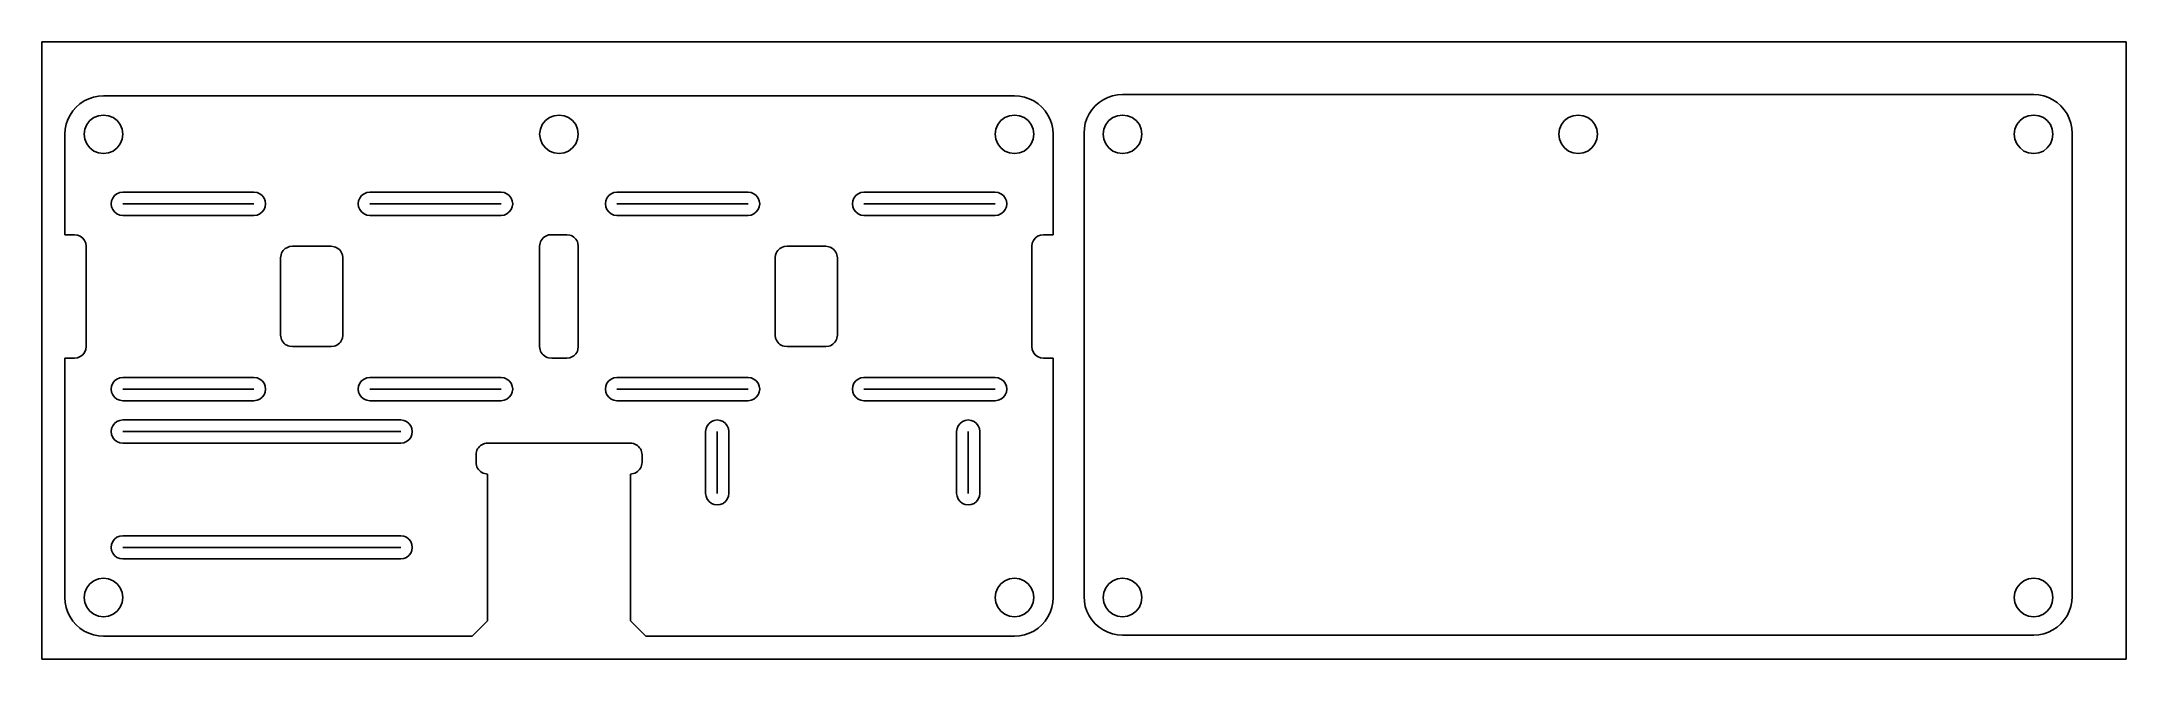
# Model space of a CAD drawing. Extents: x -154 to 154, y -46 to 46.
import ezdxf

# ---------------------------------------------------------------- set-up
doc = ezdxf.new("R2010")
doc.units = 0
doc.layers.add('MODELSKETCH_VISIBLE', color=7, linetype='CONTINUOUS')

msp = doc.modelspace()

# ---------------------------------------------------------------- linework, layer by layer
at = {"layer": 'MODELSKETCH_VISIBLE'}
for p, q in [((154.08, 45.65), (-154.08, 45.65)), ((-154.08, 45.65), (-154.08, -45.65)), ((154.08, -45.65), (154.08, 45.65)), ((-147.81, 36.9), (-147.14, 37.23)), ((-147.14, 37.23), (-146.43, 37.47)), ((-146.43, 37.47), (-145.7, 37.62)), ((-145.7, 37.62), (-144.95, 37.67)), ((-10.27, 37.67), (-144.95, 37.67)), ((-10.27, 37.67), (-9.53, 37.62)), ((-9.53, 37.62), (-8.8, 37.47)), ((-8.8, 37.47), (-8.09, 37.23)), ((-8.09, 37.23), (-7.42, 36.9)), ((2.23, 36.65), (2.85, 37.06)), ((2.85, 37.06), (3.52, 37.39)), ((3.52, 37.39), (4.23, 37.63)), ((4.23, 37.63), (4.96, 37.78)), ((4.96, 37.78), (5.71, 37.83)), ((140.39, 37.83), (5.71, 37.83)), ((140.39, 37.83), (141.13, 37.78)), ((141.13, 37.78), (141.87, 37.63)), ((141.87, 37.63), (142.57, 37.39)), ((142.57, 37.39), (143.24, 37.06)), ((143.24, 37.06), (143.86, 36.65)), ((-150.47, 33.44), (-150.23, 34.14)), ((-150.23, 34.14), (-149.9, 34.81)), ((-149.9, 34.81), (-149.48, 35.43)), ((-149.48, 35.43), (-148.99, 35.99)), ((-148.99, 35.99), (-148.43, 36.49)), ((-148.43, 36.49), (-147.81, 36.9)), ((-146.97, 33.98), (-147.43, 33.39)), ((-146.38, 34.43), (-146.97, 33.98)), ((-145.69, 34.71), (-146.38, 34.43)), ((-144.95, 34.81), (-145.69, 34.71)), ((-144.22, 34.71), (-144.95, 34.81)), ((-143.53, 34.43), (-144.22, 34.71)), ((-142.94, 33.98), (-143.53, 34.43)), ((-142.48, 33.39), (-142.94, 33.98)), ((-79.63, 33.98), (-80.08, 33.39)), ((-79.04, 34.43), (-79.63, 33.98)), ((-78.35, 34.71), (-79.04, 34.43)), ((-77.61, 34.81), (-78.35, 34.71)), ((-76.87, 34.71), (-77.61, 34.81)), ((-76.19, 34.43), (-76.87, 34.71)), ((-75.6, 33.98), (-76.19, 34.43)), ((-75.14, 33.39), (-75.6, 33.98)), ((-12.29, 33.98), (-12.74, 33.39)), ((-11.7, 34.43), (-12.29, 33.98)), ((-11.01, 34.71), (-11.7, 34.43)), ((-10.27, 34.81), (-11.01, 34.71)), ((-9.53, 34.71), (-10.27, 34.81)), ((-8.85, 34.43), (-9.53, 34.71)), ((-8.25, 33.98), (-8.85, 34.43)), ((-7.8, 33.39), (-8.25, 33.98)), ((-7.42, 36.9), (-6.8, 36.49)), ((-6.8, 36.49), (-6.24, 35.99)), ((-6.24, 35.99), (-5.74, 35.43)), ((-5.74, 35.43), (-5.33, 34.81)), ((-5.33, 34.81), (-5, 34.14)), ((-5, 34.14), (-4.76, 33.44)), ((0.19, 33.6), (0.43, 34.3)), ((0.43, 34.3), (0.76, 34.97)), ((0.76, 34.97), (1.18, 35.6)), ((1.18, 35.6), (1.67, 36.16)), ((1.67, 36.16), (2.23, 36.65)), ((3.69, 33.98), (3.24, 33.39)), ((4.28, 34.43), (3.69, 33.98)), ((4.97, 34.71), (4.28, 34.43)), ((5.71, 34.81), (4.97, 34.71)), ((6.45, 34.71), (5.71, 34.81)), ((7.13, 34.43), (6.45, 34.71)), ((7.72, 33.98), (7.13, 34.43)), ((8.18, 33.39), (7.72, 33.98)), ((71.03, 33.98), (70.58, 33.39)), ((71.62, 34.43), (71.03, 33.98)), ((72.31, 34.71), (71.62, 34.43)), ((73.05, 34.81), (72.31, 34.71)), ((73.79, 34.71), (73.05, 34.81)), ((74.47, 34.43), (73.79, 34.71)), ((75.07, 33.98), (74.47, 34.43)), ((75.52, 33.39), (75.07, 33.98)), ((138.37, 33.98), (137.92, 33.39)), ((138.96, 34.43), (138.37, 33.98)), ((139.65, 34.71), (138.96, 34.43)), ((140.39, 34.81), (139.65, 34.71)), ((141.13, 34.71), (140.39, 34.81)), ((141.82, 34.43), (141.13, 34.71)), ((142.41, 33.98), (141.82, 34.43)), ((142.86, 33.39), (142.41, 33.98)), ((143.86, 36.65), (144.42, 36.16)), ((144.42, 36.16), (144.92, 35.6)), ((144.92, 35.6), (145.33, 34.97)), ((145.33, 34.97), (145.66, 34.3)), ((145.66, 34.3), (145.9, 33.6)), ((-150.66, 31.96), (-150.61, 32.7)), ((-150.66, 31.96), (-150.66, 17.12)), ((-150.61, 32.7), (-150.47, 33.44)), ((-147.71, 32.7), (-147.81, 31.96)), ((-147.81, 31.96), (-147.71, 31.22)), ((-147.43, 33.39), (-147.71, 32.7)), ((-147.71, 31.22), (-147.43, 30.53)), ((-142.2, 32.7), (-142.48, 33.39)), ((-142.48, 30.53), (-142.2, 31.22)), ((-142.1, 31.96), (-142.2, 32.7)), ((-142.2, 31.22), (-142.1, 31.96)), ((-80.37, 32.7), (-80.47, 31.96)), ((-80.47, 31.96), (-80.37, 31.22)), ((-80.08, 33.39), (-80.37, 32.7)), ((-80.37, 31.22), (-80.08, 30.53)), ((-74.86, 32.7), (-75.14, 33.39)), ((-75.14, 30.53), (-74.86, 31.22)), ((-74.76, 31.96), (-74.86, 32.7)), ((-74.86, 31.22), (-74.76, 31.96)), ((-13.03, 32.7), (-13.13, 31.96)), ((-13.13, 31.96), (-13.03, 31.22)), ((-12.74, 33.39), (-13.03, 32.7)), ((-13.03, 31.22), (-12.74, 30.53)), ((-7.52, 32.7), (-7.8, 33.39)), ((-7.8, 30.53), (-7.52, 31.22)), ((-7.42, 31.96), (-7.52, 32.7)), ((-7.52, 31.22), (-7.42, 31.96)), ((-4.76, 33.44), (-4.61, 32.7)), ((-4.61, 32.7), (-4.57, 31.96)), ((-4.57, 17.12), (-4.57, 31.96)), ((0, 32.12), (0.05, 32.87)), ((0, 32.12), (0, -36.36)), ((0.05, 32.87), (0.19, 33.6)), ((2.95, 32.7), (2.85, 31.96)), ((2.85, 31.96), (2.95, 31.22)), ((3.24, 33.39), (2.95, 32.7)), ((2.95, 31.22), (3.24, 30.53)), ((8.46, 32.7), (8.18, 33.39)), ((8.18, 30.53), (8.46, 31.22)), ((8.56, 31.96), (8.46, 32.7)), ((8.46, 31.22), (8.56, 31.96)), ((70.29, 32.7), (70.19, 31.96)), ((70.19, 31.96), (70.29, 31.22)), ((70.58, 33.39), (70.29, 32.7)), ((70.29, 31.22), (70.58, 30.53)), ((75.8, 32.7), (75.52, 33.39)), ((75.52, 30.53), (75.8, 31.22)), ((75.9, 31.96), (75.8, 32.7)), ((75.8, 31.22), (75.9, 31.96)), ((137.63, 32.7), (137.53, 31.96)), ((137.53, 31.96), (137.63, 31.22)), ((137.92, 33.39), (137.63, 32.7)), ((137.63, 31.22), (137.92, 30.53)), ((143.14, 32.7), (142.86, 33.39)), ((142.86, 30.53), (143.14, 31.22)), ((143.24, 31.96), (143.14, 32.7)), ((143.14, 31.22), (143.24, 31.96)), ((145.9, 33.6), (146.05, 32.87)), ((146.05, 32.87), (146.1, 32.12)), ((146.1, -36.36), (146.1, 32.12)), ((-147.43, 30.53), (-146.97, 29.94)), ((-146.97, 29.94), (-146.38, 29.49)), ((-146.38, 29.49), (-145.69, 29.2)), ((-145.69, 29.2), (-144.95, 29.1)), ((-144.95, 29.1), (-144.22, 29.2)), ((-144.22, 29.2), (-143.53, 29.49)), ((-143.53, 29.49), (-142.94, 29.94)), ((-142.94, 29.94), (-142.48, 30.53)), ((-80.08, 30.53), (-79.63, 29.94)), ((-79.63, 29.94), (-79.04, 29.49)), ((-79.04, 29.49), (-78.35, 29.2)), ((-78.35, 29.2), (-77.61, 29.1)), ((-77.61, 29.1), (-76.87, 29.2)), ((-76.87, 29.2), (-76.19, 29.49)), ((-76.19, 29.49), (-75.6, 29.94)), ((-75.6, 29.94), (-75.14, 30.53)), ((-12.74, 30.53), (-12.29, 29.94)), ((-12.29, 29.94), (-11.7, 29.49)), ((-11.7, 29.49), (-11.01, 29.2)), ((-11.01, 29.2), (-10.27, 29.1)), ((-10.27, 29.1), (-9.53, 29.2)), ((-9.53, 29.2), (-8.85, 29.49)), ((-8.85, 29.49), (-8.25, 29.94)), ((-8.25, 29.94), (-7.8, 30.53)), ((3.24, 30.53), (3.69, 29.94)), ((3.69, 29.94), (4.28, 29.49)), ((4.28, 29.49), (4.97, 29.2)), ((4.97, 29.2), (5.71, 29.1)), ((5.71, 29.1), (6.45, 29.2)), ((6.45, 29.2), (7.13, 29.49)), ((7.13, 29.49), (7.72, 29.94)), ((7.72, 29.94), (8.18, 30.53)), ((70.58, 30.53), (71.03, 29.94)), ((71.03, 29.94), (71.62, 29.49)), ((71.62, 29.49), (72.31, 29.2)), ((72.31, 29.2), (73.05, 29.1)), ((73.05, 29.1), (73.79, 29.2)), ((73.79, 29.2), (74.47, 29.49)), ((74.47, 29.49), (75.07, 29.94)), ((75.07, 29.94), (75.52, 30.53)), ((137.92, 30.53), (138.37, 29.94)), ((138.37, 29.94), (138.96, 29.49)), ((138.96, 29.49), (139.65, 29.2)), ((139.65, 29.2), (140.39, 29.1)), ((140.39, 29.1), (141.13, 29.2)), ((141.13, 29.2), (141.82, 29.49)), ((141.82, 29.49), (142.41, 29.94)), ((142.41, 29.94), (142.86, 30.53)), ((-143.81, 21.69), (-143.75, 22.13)), ((-143.75, 21.24), (-143.81, 21.69)), ((-143.75, 22.13), (-143.58, 22.54)), ((-143.58, 22.54), (-143.31, 22.9)), ((-143.31, 22.9), (-142.96, 23.17)), ((-142.96, 23.17), (-142.54, 23.34)), ((-142.54, 23.34), (-142.1, 23.4)), ((-142.1, 23.4), (-122.7, 23.4)), ((-142.1, 21.69), (-122.7, 21.69)), ((-122.7, 23.4), (-122.25, 23.34)), ((-122.25, 23.34), (-121.84, 23.17)), ((-121.84, 23.17), (-121.49, 22.9)), ((-121.49, 22.9), (-121.21, 22.54)), ((-121.21, 22.54), (-121.04, 22.13)), ((-121.04, 22.13), (-120.99, 21.69)), ((-120.99, 21.69), (-121.04, 21.24)), ((-107.29, 21.69), (-107.23, 22.13)), ((-107.23, 21.24), (-107.29, 21.69)), ((-107.23, 22.13), (-107.06, 22.54)), ((-107.06, 22.54), (-106.79, 22.9)), ((-106.79, 22.9), (-106.43, 23.17)), ((-106.43, 23.17), (-106.02, 23.34)), ((-106.02, 23.34), (-105.58, 23.4)), ((-105.58, 23.4), (-86.17, 23.4)), ((-105.58, 21.69), (-86.17, 21.69)), ((-86.17, 23.4), (-85.73, 23.34)), ((-85.73, 23.34), (-85.32, 23.17)), ((-85.32, 23.17), (-84.96, 22.9)), ((-84.96, 22.9), (-84.69, 22.54)), ((-84.69, 22.54), (-84.52, 22.13)), ((-84.52, 22.13), (-84.46, 21.69)), ((-84.46, 21.69), (-84.52, 21.24)), ((-70.76, 21.69), (-70.71, 22.13)), ((-70.71, 21.24), (-70.76, 21.69)), ((-70.71, 22.13), (-70.54, 22.54)), ((-70.54, 22.54), (-70.26, 22.9)), ((-70.26, 22.9), (-69.91, 23.17)), ((-69.91, 23.17), (-69.5, 23.34)), ((-69.5, 23.34), (-69.05, 23.4)), ((-69.05, 23.4), (-49.65, 23.4)), ((-69.05, 21.69), (-49.65, 21.69)), ((-49.65, 23.4), (-49.21, 23.34)), ((-49.21, 23.34), (-48.79, 23.17)), ((-48.79, 23.17), (-48.44, 22.9)), ((-48.44, 22.9), (-48.17, 22.54)), ((-48.17, 22.54), (-48, 22.13)), ((-48, 22.13), (-47.94, 21.69)), ((-47.94, 21.69), (-48, 21.24)), ((-34.24, 21.69), (-34.18, 22.13)), ((-34.18, 21.24), (-34.24, 21.69)), ((-34.18, 22.13), (-34.01, 22.54)), ((-34.01, 22.54), (-33.74, 22.9)), ((-33.74, 22.9), (-33.39, 23.17)), ((-33.39, 23.17), (-32.97, 23.34)), ((-32.97, 23.34), (-32.53, 23.4)), ((-32.53, 23.4), (-13.13, 23.4)), ((-32.53, 21.69), (-13.13, 21.69)), ((-13.13, 23.4), (-12.68, 23.34)), ((-12.68, 23.34), (-12.27, 23.17)), ((-12.27, 23.17), (-11.92, 22.9)), ((-11.92, 22.9), (-11.64, 22.54)), ((-11.64, 22.54), (-11.47, 22.13)), ((-11.47, 22.13), (-11.41, 21.69)), ((-11.41, 21.69), (-11.47, 21.24)), ((-143.58, 20.83), (-143.75, 21.24)), ((-143.31, 20.48), (-143.58, 20.83)), ((-142.96, 20.2), (-143.31, 20.48)), ((-142.54, 20.03), (-142.96, 20.2)), ((-142.1, 19.97), (-142.54, 20.03)), ((-122.7, 19.97), (-142.1, 19.97)), ((-122.25, 20.03), (-122.7, 19.97)), ((-121.84, 20.2), (-122.25, 20.03)), ((-121.49, 20.48), (-121.84, 20.2)), ((-121.21, 20.83), (-121.49, 20.48)), ((-121.04, 21.24), (-121.21, 20.83)), ((-107.06, 20.83), (-107.23, 21.24)), ((-106.79, 20.48), (-107.06, 20.83)), ((-106.43, 20.2), (-106.79, 20.48)), ((-106.02, 20.03), (-106.43, 20.2)), ((-105.58, 19.97), (-106.02, 20.03)), ((-86.17, 19.97), (-105.58, 19.97)), ((-85.73, 20.03), (-86.17, 19.97)), ((-85.32, 20.2), (-85.73, 20.03)), ((-84.96, 20.48), (-85.32, 20.2)), ((-84.69, 20.83), (-84.96, 20.48)), ((-84.52, 21.24), (-84.69, 20.83)), ((-70.54, 20.83), (-70.71, 21.24)), ((-70.26, 20.48), (-70.54, 20.83)), ((-69.91, 20.2), (-70.26, 20.48)), ((-69.5, 20.03), (-69.91, 20.2)), ((-69.05, 19.97), (-69.5, 20.03)), ((-49.65, 19.97), (-69.05, 19.97)), ((-49.21, 20.03), (-49.65, 19.97)), ((-48.79, 20.2), (-49.21, 20.03)), ((-48.44, 20.48), (-48.79, 20.2)), ((-48.17, 20.83), (-48.44, 20.48)), ((-48, 21.24), (-48.17, 20.83)), ((-34.01, 20.83), (-34.18, 21.24)), ((-33.74, 20.48), (-34.01, 20.83)), ((-33.39, 20.2), (-33.74, 20.48)), ((-32.97, 20.03), (-33.39, 20.2)), ((-32.53, 19.97), (-32.97, 20.03)), ((-13.13, 19.97), (-32.53, 19.97)), ((-12.68, 20.03), (-13.13, 19.97)), ((-12.27, 20.2), (-12.68, 20.03)), ((-11.92, 20.48), (-12.27, 20.2)), ((-11.64, 20.83), (-11.92, 20.48)), ((-11.47, 21.24), (-11.64, 20.83)), ((-150.66, 17.12), (-149.23, 17.12)), ((-149.23, 17.12), (-148.79, 17.06)), ((-148.79, 17.06), (-148.38, 16.89)), ((-148.38, 16.89), (-148.02, 16.62)), ((-148.02, 16.62), (-147.75, 16.26)), ((-147.75, 16.26), (-147.58, 15.85)), ((-147.58, 15.85), (-147.52, 15.41)), ((-147.52, 15.41), (-147.52, 0.57)), ((-117.45, 15.36), (-116.99, 15.41)), ((-111.28, 15.41), (-116.99, 15.41)), ((-111.28, 15.41), (-110.84, 15.35)), ((-80.47, 15.41), (-80.41, 15.86)), ((-80.47, 15.41), (-80.47, 0.57)), ((-80.41, 15.86), (-80.33, 16.08)), ((-80.33, 16.08), (-80.23, 16.28)), ((-80.23, 16.28), (-80.1, 16.47)), ((-80.1, 16.47), (-79.94, 16.64)), ((-79.94, 16.64), (-79.77, 16.79)), ((-79.77, 16.79), (-79.57, 16.91)), ((-79.57, 16.91), (-79.37, 17.01)), ((-79.37, 17.01), (-79.15, 17.08)), ((-79.15, 17.08), (-78.69, 17.12)), ((-76.47, 17.12), (-78.69, 17.12)), ((-76.47, 17.12), (-76.03, 17.06)), ((-76.03, 17.06), (-75.82, 16.99)), ((-75.82, 16.99), (-75.62, 16.89)), ((-75.62, 16.89), (-75.43, 16.77)), ((-75.43, 16.77), (-75.26, 16.62)), ((-75.26, 16.62), (-75.11, 16.45)), ((-75.11, 16.45), (-74.99, 16.26)), ((-74.99, 16.26), (-74.89, 16.06)), ((-74.89, 16.06), (-74.82, 15.85)), ((-74.82, 15.85), (-74.76, 15.41)), ((-74.76, 0.57), (-74.76, 15.41)), ((-44.34, 15.36), (-43.88, 15.41)), ((-38.17, 15.41), (-43.88, 15.41)), ((-38.17, 15.41), (-37.73, 15.35)), ((-7.7, 15.41), (-7.65, 15.85)), ((-7.7, 15.41), (-7.7, 0.57)), ((-7.65, 15.85), (-7.47, 16.26)), ((-7.47, 16.26), (-7.2, 16.62)), ((-7.2, 16.62), (-6.85, 16.89)), ((-6.85, 16.89), (-6.44, 17.06)), ((-6.44, 17.06), (-5.99, 17.12)), ((-5.99, 17.12), (-4.57, 17.12)), ((-118.77, 13.7), (-118.7, 14.15)), ((-118.77, 13.7), (-118.77, 2.28)), ((-118.7, 14.15), (-118.63, 14.37)), ((-118.63, 14.37), (-118.53, 14.57)), ((-118.53, 14.57), (-118.4, 14.76)), ((-118.4, 14.76), (-118.24, 14.93)), ((-118.24, 14.93), (-118.07, 15.08)), ((-118.07, 15.08), (-117.87, 15.2)), ((-117.87, 15.2), (-117.66, 15.3)), ((-117.66, 15.3), (-117.45, 15.36)), ((-110.84, 15.35), (-110.63, 15.28)), ((-110.63, 15.28), (-110.43, 15.18)), ((-110.43, 15.18), (-110.24, 15.05)), ((-110.24, 15.05), (-110.07, 14.91)), ((-110.07, 14.91), (-109.93, 14.74)), ((-109.93, 14.74), (-109.8, 14.55)), ((-109.8, 14.55), (-109.7, 14.35)), ((-109.7, 14.35), (-109.63, 14.14)), ((-109.63, 14.14), (-109.57, 13.7)), ((-109.57, 2.28), (-109.57, 13.7)), ((-45.65, 13.7), (-45.59, 14.15)), ((-45.65, 13.7), (-45.65, 2.28)), ((-45.59, 14.15), (-45.52, 14.37)), ((-45.52, 14.37), (-45.41, 14.57)), ((-45.41, 14.57), (-45.28, 14.76)), ((-45.28, 14.76), (-45.13, 14.93)), ((-45.13, 14.93), (-44.96, 15.08)), ((-44.96, 15.08), (-44.76, 15.2)), ((-44.76, 15.2), (-44.55, 15.3)), ((-44.55, 15.3), (-44.34, 15.36)), ((-37.73, 15.35), (-37.52, 15.28)), ((-37.52, 15.28), (-37.32, 15.18)), ((-37.32, 15.18), (-37.13, 15.05)), ((-37.13, 15.05), (-36.96, 14.91)), ((-36.96, 14.91), (-36.81, 14.74)), ((-36.81, 14.74), (-36.69, 14.55)), ((-36.69, 14.55), (-36.59, 14.35)), ((-36.59, 14.35), (-36.52, 14.14)), ((-36.52, 14.14), (-36.46, 13.7)), ((-36.46, 2.28), (-36.46, 13.7)), ((-147.75, -0.29), (-147.58, 0.13)), ((-147.58, 0.13), (-147.52, 0.57)), ((-118.77, 2.28), (-118.7, 1.83)), ((-118.7, 1.83), (-118.63, 1.61)), ((-118.63, 1.61), (-118.53, 1.41)), ((-118.53, 1.41), (-118.4, 1.22)), ((-118.4, 1.22), (-118.24, 1.05)), ((-118.24, 1.05), (-118.07, 0.9)), ((-118.07, 0.9), (-117.87, 0.78)), ((-117.87, 0.78), (-117.66, 0.68)), ((-117.66, 0.68), (-117.45, 0.62)), ((-117.45, 0.62), (-116.99, 0.57)), ((-116.99, 0.57), (-111.28, 0.57)), ((-111.28, 0.57), (-110.84, 0.63)), ((-110.84, 0.63), (-110.63, 0.7)), ((-110.63, 0.7), (-110.43, 0.8)), ((-110.43, 0.8), (-110.24, 0.92)), ((-110.24, 0.92), (-110.07, 1.07)), ((-110.07, 1.07), (-109.93, 1.24)), ((-109.93, 1.24), (-109.8, 1.43)), ((-109.8, 1.43), (-109.7, 1.63)), ((-109.7, 1.63), (-109.63, 1.84)), ((-109.63, 1.84), (-109.57, 2.28)), ((-80.47, 0.57), (-80.41, 0.12)), ((-80.41, 0.12), (-80.33, -0.1)), ((-74.89, -0.08), (-74.82, 0.13)), ((-74.82, 0.13), (-74.76, 0.57)), ((-45.65, 2.28), (-45.59, 1.83)), ((-45.59, 1.83), (-45.52, 1.61)), ((-45.52, 1.61), (-45.41, 1.41)), ((-45.41, 1.41), (-45.28, 1.22)), ((-45.28, 1.22), (-45.13, 1.05)), ((-45.13, 1.05), (-44.96, 0.9)), ((-44.96, 0.9), (-44.76, 0.78)), ((-44.76, 0.78), (-44.55, 0.68)), ((-44.55, 0.68), (-44.34, 0.62)), ((-44.34, 0.62), (-43.88, 0.57)), ((-43.88, 0.57), (-38.17, 0.57)), ((-38.17, 0.57), (-37.73, 0.63)), ((-37.73, 0.63), (-37.52, 0.7)), ((-37.52, 0.7), (-37.32, 0.8)), ((-37.32, 0.8), (-37.13, 0.92)), ((-37.13, 0.92), (-36.96, 1.07)), ((-36.96, 1.07), (-36.81, 1.24)), ((-36.81, 1.24), (-36.69, 1.43)), ((-36.69, 1.43), (-36.59, 1.63)), ((-36.59, 1.63), (-36.52, 1.84)), ((-36.52, 1.84), (-36.46, 2.28)), ((-7.7, 0.57), (-7.65, 0.13)), ((-7.65, 0.13), (-7.47, -0.29)), ((-150.66, -1.14), (-149.23, -1.14)), ((-150.66, -1.14), (-150.66, -36.52)), ((-149.23, -1.14), (-148.79, -1.08)), ((-148.79, -1.08), (-148.38, -0.91)), ((-148.38, -0.91), (-148.02, -0.64)), ((-148.02, -0.64), (-147.75, -0.29)), ((-80.33, -0.1), (-80.23, -0.3)), ((-80.23, -0.3), (-80.1, -0.49)), ((-80.1, -0.49), (-79.94, -0.66)), ((-79.94, -0.66), (-79.77, -0.81)), ((-79.77, -0.81), (-79.57, -0.93)), ((-79.57, -0.93), (-79.37, -1.03)), ((-79.37, -1.03), (-79.15, -1.1)), ((-79.15, -1.1), (-78.69, -1.14)), ((-78.69, -1.14), (-76.47, -1.14)), ((-76.47, -1.14), (-76.03, -1.08)), ((-76.03, -1.08), (-75.82, -1.01)), ((-75.82, -1.01), (-75.62, -0.91)), ((-75.62, -0.91), (-75.43, -0.79)), ((-75.43, -0.79), (-75.26, -0.64)), ((-75.26, -0.64), (-75.11, -0.47)), ((-75.11, -0.47), (-74.99, -0.29)), ((-74.99, -0.29), (-74.89, -0.08)), ((-7.47, -0.29), (-7.2, -0.64)), ((-7.2, -0.64), (-6.85, -0.91)), ((-6.85, -0.91), (-6.44, -1.08)), ((-6.44, -1.08), (-5.99, -1.14)), ((-5.99, -1.14), (-4.57, -1.14)), ((-4.57, -36.52), (-4.57, -1.14)), ((-143.81, -5.71), (-143.75, -5.26)), ((-143.75, -6.15), (-143.81, -5.71)), ((-143.75, -5.26), (-143.58, -4.85)), ((-143.58, -6.56), (-143.75, -6.15)), ((-143.58, -4.85), (-143.31, -4.5)), ((-143.31, -4.5), (-142.96, -4.22)), ((-142.96, -4.22), (-142.54, -4.05)), ((-142.54, -4.05), (-142.1, -3.99)), ((-142.1, -3.99), (-122.7, -3.99)), ((-142.1, -5.71), (-122.7, -5.71)), ((-122.7, -3.99), (-122.25, -4.05)), ((-122.25, -4.05), (-121.84, -4.22)), ((-121.84, -4.22), (-121.49, -4.5)), ((-121.49, -4.5), (-121.21, -4.85)), ((-121.21, -4.85), (-121.04, -5.26)), ((-121.04, -6.15), (-121.21, -6.56)), ((-121.04, -5.26), (-120.99, -5.71)), ((-120.99, -5.71), (-121.04, -6.15)), ((-107.29, -5.71), (-107.23, -5.26)), ((-107.23, -6.15), (-107.29, -5.71)), ((-107.23, -5.26), (-107.06, -4.85)), ((-107.06, -6.56), (-107.23, -6.15)), ((-107.06, -4.85), (-106.79, -4.5)), ((-106.79, -4.5), (-106.43, -4.22)), ((-106.43, -4.22), (-106.02, -4.05)), ((-106.02, -4.05), (-105.58, -3.99)), ((-105.58, -3.99), (-86.17, -3.99)), ((-105.58, -5.71), (-86.17, -5.71)), ((-86.17, -3.99), (-85.73, -4.05)), ((-85.73, -4.05), (-85.32, -4.22)), ((-85.32, -4.22), (-84.96, -4.5)), ((-84.96, -4.5), (-84.69, -4.85)), ((-84.69, -4.85), (-84.52, -5.26)), ((-84.52, -6.15), (-84.69, -6.56)), ((-84.52, -5.26), (-84.46, -5.71)), ((-84.46, -5.71), (-84.52, -6.15)), ((-70.76, -5.71), (-70.71, -5.26)), ((-70.71, -6.15), (-70.76, -5.71)), ((-70.71, -5.26), (-70.54, -4.85)), ((-70.54, -6.56), (-70.71, -6.15)), ((-70.54, -4.85), (-70.26, -4.5)), ((-70.26, -4.5), (-69.91, -4.22)), ((-69.91, -4.22), (-69.5, -4.05)), ((-69.5, -4.05), (-69.05, -3.99)), ((-69.05, -3.99), (-49.65, -3.99)), ((-69.05, -5.71), (-49.65, -5.71)), ((-49.65, -3.99), (-49.21, -4.05)), ((-49.21, -4.05), (-48.79, -4.22)), ((-48.79, -4.22), (-48.44, -4.5)), ((-48.44, -4.5), (-48.17, -4.85)), ((-48.17, -4.85), (-48, -5.26)), ((-48, -6.15), (-48.17, -6.56)), ((-48, -5.26), (-47.94, -5.71)), ((-47.94, -5.71), (-48, -6.15)), ((-34.24, -5.71), (-34.18, -5.26)), ((-34.18, -6.15), (-34.24, -5.71)), ((-34.18, -5.26), (-34.01, -4.85)), ((-34.01, -6.56), (-34.18, -6.15)), ((-34.01, -4.85), (-33.74, -4.5)), ((-33.74, -4.5), (-33.39, -4.22)), ((-33.39, -4.22), (-32.97, -4.05)), ((-32.97, -4.05), (-32.53, -3.99)), ((-32.53, -3.99), (-13.13, -3.99)), ((-32.53, -5.71), (-13.13, -5.71)), ((-13.13, -3.99), (-12.68, -4.05)), ((-12.68, -4.05), (-12.27, -4.22)), ((-12.27, -4.22), (-11.92, -4.5)), ((-11.92, -4.5), (-11.64, -4.85)), ((-11.64, -4.85), (-11.47, -5.26)), ((-11.47, -6.15), (-11.64, -6.56)), ((-11.47, -5.26), (-11.41, -5.71)), ((-11.41, -5.71), (-11.47, -6.15)), ((-143.31, -6.92), (-143.58, -6.56)), ((-142.96, -7.19), (-143.31, -6.92)), ((-142.54, -7.36), (-142.96, -7.19)), ((-142.1, -7.42), (-142.54, -7.36)), ((-122.7, -7.42), (-142.1, -7.42)), ((-122.25, -7.36), (-122.7, -7.42)), ((-121.84, -7.19), (-122.25, -7.36)), ((-121.49, -6.92), (-121.84, -7.19)), ((-121.21, -6.56), (-121.49, -6.92)), ((-106.79, -6.92), (-107.06, -6.56)), ((-106.43, -7.19), (-106.79, -6.92)), ((-106.02, -7.36), (-106.43, -7.19)), ((-105.58, -7.42), (-106.02, -7.36)), ((-86.17, -7.42), (-105.58, -7.42)), ((-85.73, -7.36), (-86.17, -7.42)), ((-85.32, -7.19), (-85.73, -7.36)), ((-84.96, -6.92), (-85.32, -7.19)), ((-84.69, -6.56), (-84.96, -6.92)), ((-70.26, -6.92), (-70.54, -6.56)), ((-69.91, -7.19), (-70.26, -6.92)), ((-69.5, -7.36), (-69.91, -7.19)), ((-69.05, -7.42), (-69.5, -7.36)), ((-49.65, -7.42), (-69.05, -7.42)), ((-49.21, -7.36), (-49.65, -7.42)), ((-48.79, -7.19), (-49.21, -7.36)), ((-48.44, -6.92), (-48.79, -7.19)), ((-48.17, -6.56), (-48.44, -6.92)), ((-33.74, -6.92), (-34.01, -6.56)), ((-33.39, -7.19), (-33.74, -6.92)), ((-32.97, -7.36), (-33.39, -7.19)), ((-32.53, -7.42), (-32.97, -7.36)), ((-13.13, -7.42), (-32.53, -7.42)), ((-12.68, -7.36), (-13.13, -7.42)), ((-12.27, -7.19), (-12.68, -7.36)), ((-11.92, -6.92), (-12.27, -7.19)), ((-11.64, -6.56), (-11.92, -6.92)), ((-143.75, -11.54), (-143.81, -11.98)), ((-143.81, -11.98), (-143.75, -12.43)), ((-143.58, -11.13), (-143.75, -11.54)), ((-143.31, -10.77), (-143.58, -11.13)), ((-142.96, -10.5), (-143.31, -10.77)), ((-142.54, -10.33), (-142.96, -10.5)), ((-142.1, -10.27), (-142.54, -10.33)), ((-142.1, -10.27), (-101.01, -10.27)), ((-142.1, -11.98), (-101.01, -11.98)), ((-101.01, -10.27), (-100.57, -10.33)), ((-100.57, -10.33), (-100.16, -10.5)), ((-100.16, -10.5), (-99.8, -10.77)), ((-99.8, -10.77), (-99.53, -11.13)), ((-99.53, -11.13), (-99.36, -11.54)), ((-99.36, -11.54), (-99.3, -11.98)), ((-99.3, -11.98), (-99.36, -12.43)), ((-55.93, -11.98), (-55.87, -11.54)), ((-55.93, -11.98), (-55.93, -21.12)), ((-55.87, -11.54), (-55.7, -11.13)), ((-55.7, -11.13), (-55.43, -10.77)), ((-55.43, -10.77), (-55.07, -10.5)), ((-55.07, -10.5), (-54.66, -10.33)), ((-54.66, -10.33), (-54.22, -10.27)), ((-54.22, -10.27), (-53.77, -10.33)), ((-54.22, -11.98), (-54.22, -21.12)), ((-53.77, -10.33), (-53.36, -10.5)), ((-53.36, -10.5), (-53, -10.77)), ((-53, -10.77), (-52.73, -11.13)), ((-52.73, -11.13), (-52.56, -11.54)), ((-52.56, -11.54), (-52.5, -11.98)), ((-52.5, -21.12), (-52.5, -11.98)), ((-18.83, -11.98), (-18.77, -11.54)), ((-18.83, -11.98), (-18.83, -21.12)), ((-18.77, -11.54), (-18.6, -11.13)), ((-18.6, -11.13), (-18.33, -10.77)), ((-18.33, -10.77), (-17.98, -10.5)), ((-17.98, -10.5), (-17.56, -10.33)), ((-17.56, -10.33), (-17.12, -10.27)), ((-17.12, -10.27), (-16.68, -10.33)), ((-17.12, -11.98), (-17.12, -21.12)), ((-16.68, -10.33), (-16.26, -10.5)), ((-16.26, -10.5), (-15.91, -10.77)), ((-15.91, -10.77), (-15.64, -11.13)), ((-15.64, -11.13), (-15.47, -11.54)), ((-15.47, -11.54), (-15.41, -11.98)), ((-15.41, -21.12), (-15.41, -11.98)), ((-143.75, -12.43), (-143.58, -12.84)), ((-143.58, -12.84), (-143.31, -13.19)), ((-143.31, -13.19), (-142.96, -13.47)), ((-142.96, -13.47), (-142.54, -13.64)), ((-142.54, -13.64), (-142.1, -13.7)), ((-142.1, -13.7), (-101.01, -13.7)), ((-100.57, -13.64), (-101.01, -13.7)), ((-100.16, -13.47), (-100.57, -13.64)), ((-99.8, -13.19), (-100.16, -13.47)), ((-99.53, -12.84), (-99.8, -13.19)), ((-99.36, -12.43), (-99.53, -12.84)), ((-89.88, -15.41), (-89.87, -15.19)), ((-89.87, -15.19), (-89.82, -14.97)), ((-89.82, -14.97), (-89.75, -14.75)), ((-89.75, -14.75), (-89.65, -14.55)), ((-89.65, -14.55), (-89.53, -14.37)), ((-89.53, -14.37), (-89.38, -14.2)), ((-89.38, -14.2), (-89.21, -14.05)), ((-89.21, -14.05), (-89.03, -13.93)), ((-89.03, -13.93), (-88.83, -13.83)), ((-88.83, -13.83), (-88.61, -13.75)), ((-88.61, -13.75), (-88.39, -13.71)), ((-88.39, -13.71), (-88.17, -13.7)), ((-67.06, -13.7), (-88.17, -13.7)), ((-66.83, -13.71), (-67.06, -13.7)), ((-66.61, -13.75), (-66.83, -13.71)), ((-66.4, -13.83), (-66.61, -13.75)), ((-66.2, -13.93), (-66.4, -13.83)), ((-66.01, -14.05), (-66.2, -13.93)), ((-65.84, -14.2), (-66.01, -14.05)), ((-65.7, -14.37), (-65.84, -14.2)), ((-65.57, -14.55), (-65.7, -14.37)), ((-65.47, -14.75), (-65.57, -14.55)), ((-65.4, -14.97), (-65.47, -14.75)), ((-65.36, -15.19), (-65.4, -14.97)), ((-65.34, -15.41), (-65.36, -15.19)), ((-89.88, -16.55), (-89.88, -15.41)), ((-89.88, -16.55), (-89.87, -16.77)), ((-89.87, -16.77), (-89.82, -16.99)), ((-89.82, -16.99), (-89.75, -17.21)), ((-89.75, -17.21), (-89.65, -17.41)), ((-89.65, -17.41), (-89.53, -17.59)), ((-89.53, -17.59), (-89.38, -17.76)), ((-89.38, -17.76), (-89.21, -17.91)), ((-89.21, -17.91), (-89.03, -18.03)), ((-89.03, -18.03), (-88.83, -18.13)), ((-88.83, -18.13), (-88.61, -18.2)), ((-88.61, -18.2), (-88.39, -18.25)), ((-88.39, -18.25), (-88.17, -18.26)), ((-88.17, -18.26), (-88.17, -39.95)), ((-66.83, -18.25), (-67.06, -18.26)), ((-67.06, -39.95), (-67.06, -18.26)), ((-66.61, -18.2), (-66.83, -18.25)), ((-66.4, -18.13), (-66.61, -18.2)), ((-66.2, -18.03), (-66.4, -18.13)), ((-66.01, -17.91), (-66.2, -18.03)), ((-65.84, -17.76), (-66.01, -17.91)), ((-65.7, -17.59), (-65.84, -17.76)), ((-65.57, -17.41), (-65.7, -17.59)), ((-65.47, -17.21), (-65.57, -17.41)), ((-65.4, -16.99), (-65.47, -17.21)), ((-65.36, -16.77), (-65.4, -16.99)), ((-65.34, -16.55), (-65.36, -16.77)), ((-65.34, -16.55), (-65.34, -15.41)), ((-55.93, -21.12), (-55.87, -21.56)), ((-55.87, -21.56), (-55.7, -21.97)), ((-52.73, -21.97), (-52.56, -21.56)), ((-52.56, -21.56), (-52.5, -21.12)), ((-18.83, -21.12), (-18.77, -21.56)), ((-18.77, -21.56), (-18.6, -21.97)), ((-15.64, -21.97), (-15.47, -21.56)), ((-15.47, -21.56), (-15.41, -21.12)), ((-55.7, -21.97), (-55.43, -22.33)), ((-55.43, -22.33), (-55.07, -22.6)), ((-55.07, -22.6), (-54.66, -22.77)), ((-54.66, -22.77), (-54.22, -22.83)), ((-54.22, -22.83), (-53.77, -22.77)), ((-53.77, -22.77), (-53.36, -22.6)), ((-53.36, -22.6), (-53, -22.33)), ((-53, -22.33), (-52.73, -21.97)), ((-18.6, -21.97), (-18.33, -22.33)), ((-18.33, -22.33), (-17.98, -22.6)), ((-17.98, -22.6), (-17.56, -22.77)), ((-17.56, -22.77), (-17.12, -22.83)), ((-17.12, -22.83), (-16.68, -22.77)), ((-16.68, -22.77), (-16.26, -22.6)), ((-16.26, -22.6), (-15.91, -22.33)), ((-15.91, -22.33), (-15.64, -21.97)), ((-142.96, -27.62), (-143.31, -27.89)), ((-142.54, -27.45), (-142.96, -27.62)), ((-142.1, -27.39), (-142.54, -27.45)), ((-142.1, -27.39), (-101.01, -27.39)), ((-101.01, -27.39), (-100.57, -27.45)), ((-100.57, -27.45), (-100.16, -27.62)), ((-100.16, -27.62), (-99.8, -27.89)), ((-143.75, -28.66), (-143.81, -29.1)), ((-143.81, -29.1), (-143.75, -29.55)), ((-143.58, -28.25), (-143.75, -28.66)), ((-143.75, -29.55), (-143.58, -29.96)), ((-143.31, -27.89), (-143.58, -28.25)), ((-143.58, -29.96), (-143.31, -30.32)), ((-143.31, -30.32), (-142.96, -30.59)), ((-142.96, -30.59), (-142.54, -30.76)), ((-142.54, -30.76), (-142.1, -30.82)), ((-142.1, -29.1), (-101.01, -29.1)), ((-142.1, -30.82), (-101.01, -30.82)), ((-100.57, -30.76), (-101.01, -30.82)), ((-100.16, -30.59), (-100.57, -30.76)), ((-99.8, -30.32), (-100.16, -30.59)), ((-99.8, -27.89), (-99.53, -28.25)), ((-99.53, -29.96), (-99.8, -30.32)), ((-99.53, -28.25), (-99.36, -28.66)), ((-99.36, -29.55), (-99.53, -29.96)), ((-99.36, -28.66), (-99.3, -29.1)), ((-99.3, -29.1), (-99.36, -29.55)), ((-145.69, -33.77), (-146.38, -34.05)), ((-144.95, -33.67), (-145.69, -33.77)), ((-144.22, -33.77), (-144.95, -33.67)), ((-143.53, -34.05), (-144.22, -33.77)), ((-11.01, -33.77), (-11.7, -34.05)), ((-10.27, -33.67), (-11.01, -33.77)), ((-9.53, -33.77), (-10.27, -33.67)), ((-8.85, -34.05), (-9.53, -33.77)), ((4.97, -33.77), (4.28, -34.05)), ((5.71, -33.67), (4.97, -33.77)), ((6.45, -33.77), (5.71, -33.67)), ((7.13, -34.05), (6.45, -33.77)), ((139.65, -33.77), (138.96, -34.05)), ((140.39, -33.67), (139.65, -33.77)), ((141.13, -33.77), (140.39, -33.67)), ((141.82, -34.05), (141.13, -33.77)), ((-150.66, -36.52), (-150.61, -37.27)), ((-147.71, -35.79), (-147.81, -36.52)), ((-147.81, -36.52), (-147.71, -37.26)), ((-147.43, -35.1), (-147.71, -35.79)), ((-146.97, -34.51), (-147.43, -35.1)), ((-146.38, -34.05), (-146.97, -34.51)), ((-142.94, -34.51), (-143.53, -34.05)), ((-142.48, -35.1), (-142.94, -34.51)), ((-142.2, -35.79), (-142.48, -35.1)), ((-142.1, -36.52), (-142.2, -35.79)), ((-142.2, -37.26), (-142.1, -36.52)), ((-13.03, -35.79), (-13.13, -36.52)), ((-13.13, -36.52), (-13.03, -37.26)), ((-12.74, -35.1), (-13.03, -35.79)), ((-12.29, -34.51), (-12.74, -35.1)), ((-11.7, -34.05), (-12.29, -34.51)), ((-8.25, -34.51), (-8.85, -34.05)), ((-7.8, -35.1), (-8.25, -34.51)), ((-7.52, -35.79), (-7.8, -35.1)), ((-7.42, -36.52), (-7.52, -35.79)), ((-7.52, -37.26), (-7.42, -36.52)), ((-4.61, -37.27), (-4.57, -36.52)), ((0, -36.36), (0.05, -37.11)), ((2.95, -35.79), (2.85, -36.52)), ((2.85, -36.52), (2.95, -37.26)), ((3.24, -35.1), (2.95, -35.79)), ((3.69, -34.51), (3.24, -35.1)), ((4.28, -34.05), (3.69, -34.51)), ((7.72, -34.51), (7.13, -34.05)), ((8.18, -35.1), (7.72, -34.51)), ((8.46, -35.79), (8.18, -35.1)), ((8.56, -36.52), (8.46, -35.79)), ((8.46, -37.26), (8.56, -36.52)), ((137.63, -35.79), (137.53, -36.52)), ((137.53, -36.52), (137.63, -37.26)), ((137.92, -35.1), (137.63, -35.79)), ((138.37, -34.51), (137.92, -35.1)), ((138.96, -34.05), (138.37, -34.51)), ((142.41, -34.51), (141.82, -34.05)), ((142.86, -35.1), (142.41, -34.51)), ((143.14, -35.79), (142.86, -35.1)), ((143.24, -36.52), (143.14, -35.79)), ((143.14, -37.26), (143.24, -36.52)), ((146.05, -37.11), (146.1, -36.36)), ((-150.61, -37.27), (-150.47, -38)), ((-150.47, -38), (-150.23, -38.71)), ((-150.23, -38.71), (-149.9, -39.38)), ((-149.9, -39.38), (-149.48, -40)), ((-149.48, -40), (-148.99, -40.56)), ((-147.71, -37.26), (-147.43, -37.95)), ((-147.43, -37.95), (-146.97, -38.54)), ((-146.97, -38.54), (-146.38, -38.99)), ((-146.38, -38.99), (-145.69, -39.28)), ((-145.69, -39.28), (-144.95, -39.38)), ((-144.95, -39.38), (-144.22, -39.28)), ((-144.22, -39.28), (-143.53, -38.99)), ((-143.53, -38.99), (-142.94, -38.54)), ((-142.94, -38.54), (-142.48, -37.95)), ((-142.48, -37.95), (-142.2, -37.26)), ((-88.17, -39.95), (-90.45, -42.23)), ((-64.77, -42.23), (-67.06, -39.95)), ((-13.03, -37.26), (-12.74, -37.95)), ((-12.74, -37.95), (-12.29, -38.54)), ((-12.29, -38.54), (-11.7, -38.99)), ((-11.7, -38.99), (-11.01, -39.28)), ((-11.01, -39.28), (-10.27, -39.38)), ((-10.27, -39.38), (-9.53, -39.28)), ((-9.53, -39.28), (-8.85, -38.99)), ((-8.85, -38.99), (-8.25, -38.54)), ((-8.25, -38.54), (-7.8, -37.95)), ((-7.8, -37.95), (-7.52, -37.26)), ((-6.24, -40.56), (-5.74, -40)), ((-5.74, -40), (-5.33, -39.38)), ((-5.33, -39.38), (-5, -38.71)), ((-5, -38.71), (-4.76, -38)), ((-4.76, -38), (-4.61, -37.27)), ((0.05, -37.11), (0.19, -37.84)), ((0.19, -37.84), (0.43, -38.55)), ((0.43, -38.55), (0.76, -39.21)), ((0.76, -39.21), (1.18, -39.84)), ((1.18, -39.84), (1.67, -40.4)), ((2.95, -37.26), (3.24, -37.95)), ((3.24, -37.95), (3.69, -38.54)), ((3.69, -38.54), (4.28, -38.99)), ((4.28, -38.99), (4.97, -39.28)), ((4.97, -39.28), (5.71, -39.38)), ((5.71, -39.38), (6.45, -39.28)), ((6.45, -39.28), (7.13, -38.99)), ((7.13, -38.99), (7.72, -38.54)), ((7.72, -38.54), (8.18, -37.95)), ((8.18, -37.95), (8.46, -37.26)), ((137.63, -37.26), (137.92, -37.95)), ((137.92, -37.95), (138.37, -38.54)), ((138.37, -38.54), (138.96, -38.99)), ((138.96, -38.99), (139.65, -39.28)), ((139.65, -39.28), (140.39, -39.38)), ((140.39, -39.38), (141.13, -39.28)), ((141.13, -39.28), (141.82, -38.99)), ((141.82, -38.99), (142.41, -38.54)), ((142.41, -38.54), (142.86, -37.95)), ((142.86, -37.95), (143.14, -37.26)), ((144.42, -40.4), (144.92, -39.84)), ((144.92, -39.84), (145.33, -39.21)), ((145.33, -39.21), (145.66, -38.55)), ((145.66, -38.55), (145.9, -37.84)), ((145.9, -37.84), (146.05, -37.11)), ((-148.99, -40.56), (-148.43, -41.05)), ((-148.43, -41.05), (-147.81, -41.47)), ((-147.81, -41.47), (-147.14, -41.8)), ((-147.14, -41.8), (-146.43, -42.04)), ((-146.43, -42.04), (-145.7, -42.18)), ((-145.7, -42.18), (-144.95, -42.23)), ((-144.95, -42.23), (-90.45, -42.23)), ((-64.77, -42.23), (-10.27, -42.23)), ((-10.27, -42.23), (-9.53, -42.18)), ((-9.53, -42.18), (-8.8, -42.04)), ((-8.8, -42.04), (-8.09, -41.8)), ((-8.09, -41.8), (-7.42, -41.47)), ((-7.42, -41.47), (-6.8, -41.05)), ((-6.8, -41.05), (-6.24, -40.56)), ((1.67, -40.4), (2.23, -40.89)), ((2.23, -40.89), (2.85, -41.3)), ((2.85, -41.3), (3.52, -41.63)), ((3.52, -41.63), (4.23, -41.87)), ((4.23, -41.87), (4.96, -42.02)), ((4.96, -42.02), (5.71, -42.07)), ((5.71, -42.07), (140.39, -42.07)), ((140.39, -42.07), (141.13, -42.02)), ((141.13, -42.02), (141.87, -41.87)), ((141.87, -41.87), (142.57, -41.63)), ((142.57, -41.63), (143.24, -41.3)), ((143.24, -41.3), (143.86, -40.89)), ((143.86, -40.89), (144.42, -40.4)), ((-154.08, -45.65), (154.08, -45.65))]:
    msp.add_line(p, q, dxfattribs=at)

doc.saveas('drawing.dxf')
